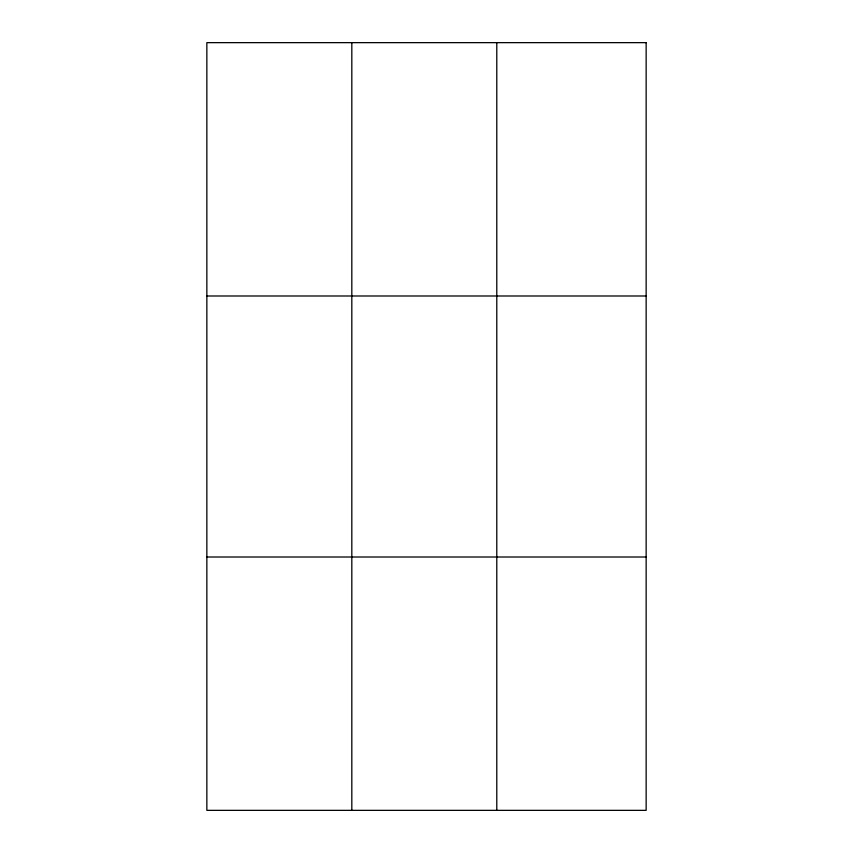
<?xml version="1.0" encoding="UTF-8"?>
<svg xmlns="http://www.w3.org/2000/svg" width="853" height="853" viewBox="0 0 853 853"><rect width="100%" height="100%" fill="white"/><g stroke="black" fill="none" stroke-linecap="round" stroke-linejoin="round"><path stroke-width="1.28" d="M351.82 810.35L351.82 42.65M496.787 810.35L496.787 42.65M206.852 295.991L646.147 295.991M206.852 557.009L646.147 557.009M646.147 42.65L646.147 810.35L206.852 810.35L206.852 42.65L646.147 42.65"/></g></svg>
